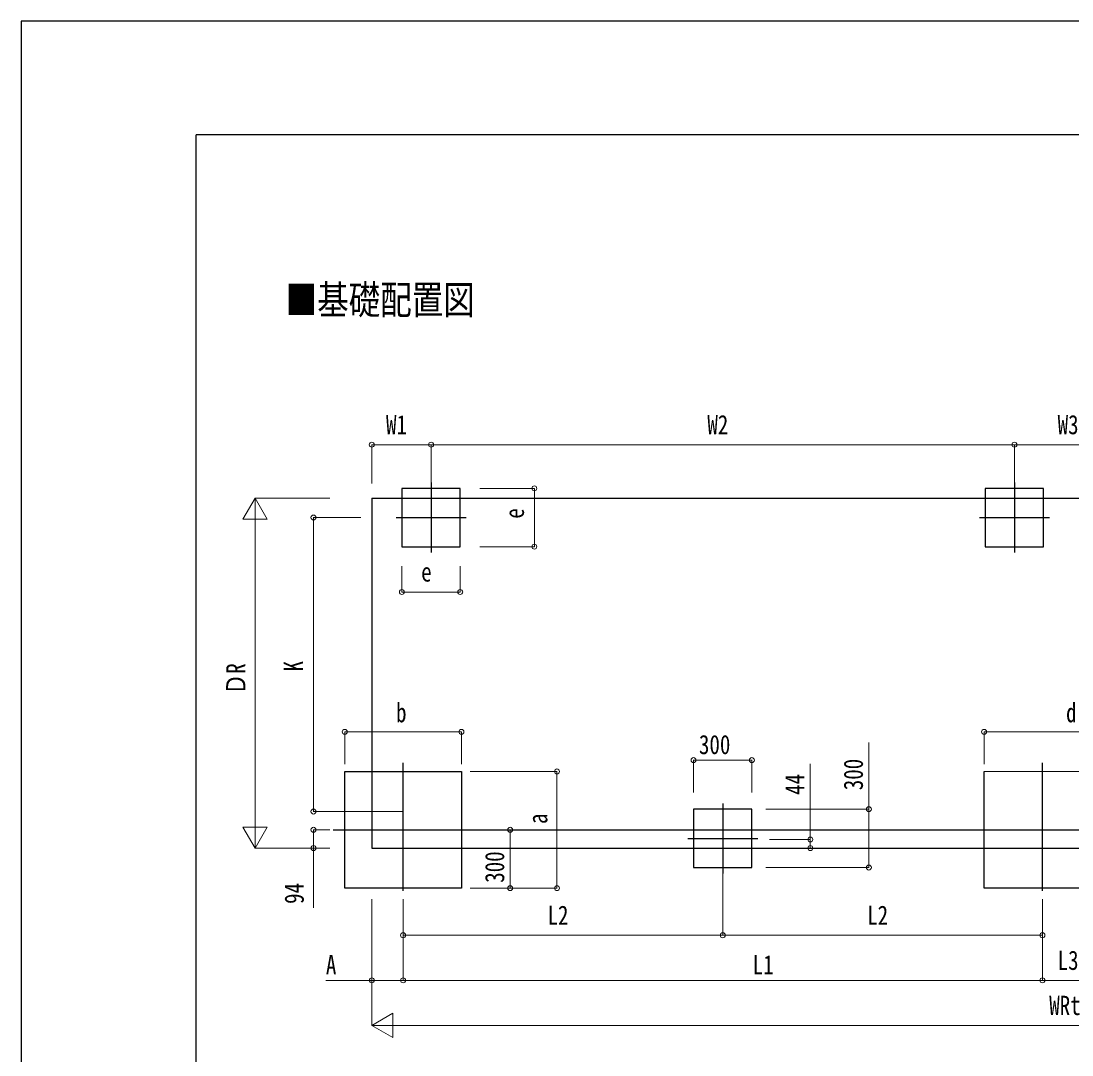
# Model space of a CAD drawing. Units: millimetres, scale not verified. Extents: x -12615 to 12615, y -8910 to 8910.
# Drawn here: x -12615 to -7210, y 3593 to 8910 of the extents above; entities that cross this region are included whole.
import ezdxf
from ezdxf.enums import TextEntityAlignment as Align

# ---------------------------------------------------------------- set-up
doc = ezdxf.new("R2010")
doc.units = ezdxf.units.MM
doc.header["$LTSCALE"] = 30
for name, color, linetype in [('0-2_USER1', 3, 'Continuous'), ('0-4_YKK_12', 2, 'Continuous'), ('0-6_YKK_A1', 4, 'Continuous'), ('0-8_YKK_ZWAK', 7, 'Continuous')]:
    doc.layers.add(name, color=color, linetype=linetype)
doc.layers.add('0-7_YKK_D', color=6, linetype='Continuous', lineweight=18)
doc.styles.add('ＭＳ ゴシック', font='')
doc.styles.get('ＭＳ ゴシック').set_extended_font_data('MS Gothic')

msp = doc.modelspace()

# ---------------------------------------------------------------- linework, layer by layer
at = {"layer": '0-4_YKK_12'}
for p, q in [((-10506.17, 6536.65), (-10506.17, 6176.65)), ((-7506.17, 6536.65), (-7506.17, 6176.65)), ((-10686.17, 6356.65), (-10326.17, 6356.65)), ((-7686.17, 6356.65), (-7326.17, 6356.65)), ((-10650.17, 4437.2), (-10650.17, 5094.83)), ((-7362.17, 4437.2), (-7362.17, 5094.83)), ((-9006.17, 4886.65), (-9006.17, 4526.65)), ((-11009.91, 4750.65), (-3338.67, 4750.65)), ((-9186.17, 4706.65), (-8826.17, 4706.65))]:
    msp.add_line(p, q, dxfattribs=at)
at = {"layer": '0-6_YKK_A1'}
for p, q in [((-10811.17, 6456.65), (-10811.17, 4656.65)), ((-10811.17, 6456.65), (-3598.17, 6456.65)), ((-10811.17, 4656.65), (-3598.17, 4656.65))]:
    msp.add_line(p, q, dxfattribs=at)
for points in [[(-10656.17, 6206.65), (-10356.17, 6206.65), (-10356.17, 6506.65), (-10656.17, 6506.65)], [(-7656.17, 6206.65), (-7356.17, 6206.65), (-7356.17, 6506.65), (-7656.17, 6506.65)], [(-10950.17, 5050.65), (-10350.17, 5050.65), (-10350.17, 4450.65), (-10950.17, 4450.65)], [(-7662.17, 5050.65), (-6747.17, 5051.65), (-6747.17, 4450.65), (-7662.17, 4450.65)], [(-9156.17, 4556.65), (-8856.17, 4556.65), (-8856.17, 4856.65), (-9156.17, 4856.65)]]:
    msp.add_lwpolyline(points, close=True, dxfattribs=at)
at = {"layer": '0-7_YKK_D'}
for p, q in [((-10811.17, 6532.34), (-10811.17, 6732.11)), ((-10506.17, 6731.11), (-10811.17, 6731.11)), ((-10506.17, 6537.65), (-10506.17, 6732.11)), ((-10506.17, 6537.65), (-10506.17, 6732.11)), ((-10506.17, 6731.11), (-7506.17, 6731.11)), ((-7506.17, 6537.65), (-7506.17, 6732.11)), ((-7506.17, 6537.65), (-7506.17, 6732.11)), ((-7506.17, 6731.11), (-6903.17, 6731.11)), ((-10256.17, 6506.65), (-9973.94, 6506.65)), ((-9974.94, 6506.65), (-9974.94, 6206.65)), ((-11411.17, 6456.65), (-11473.67, 6348.4)), ((-11026.26, 6456.65), (-11412.17, 6456.65)), ((-11411.17, 6456.65), (-11348.67, 6348.4)), ((-11411.17, 6456.65), (-11411.17, 6240.14)), ((-11473.67, 6348.4), (-11348.67, 6348.4)), ((-11411.17, 6331.65), (-11411.17, 4781.65)), ((-10868.17, 6356.65), (-11112.17, 6356.65)), ((-11111.17, 4844.65), (-11111.17, 6356.65)), ((-10256.17, 6206.65), (-9973.94, 6206.65)), ((-10656.17, 6106.65), (-10656.17, 5972.59)), ((-10356.17, 6106.65), (-10356.17, 5972.59)), ((-10356.17, 5973.59), (-10656.17, 5973.59)), ((-10950.17, 5088.07), (-10950.17, 5255.21)), ((-10950.17, 5254.21), (-10350.17, 5254.21)), ((-10350.17, 5088.07), (-10350.17, 5255.21)), ((-7662.17, 5088.07), (-7662.17, 5255.21)), ((-7662.17, 5254.21), (-6747.17, 5254.21)), ((-9156.17, 4941.77), (-9156.17, 5110.02)), ((-8856.17, 5109.02), (-9156.17, 5109.02)), ((-8856.17, 4941.77), (-8856.17, 5110.02)), ((-10304.39, 5050.65), (-9857.6, 5050.65)), ((-9858.6, 5050.65), (-9858.6, 4450.65)), ((-11411.17, 4656.65), (-11411.17, 4873.16)), ((-10651.17, 4844.65), (-11112.17, 4844.65)), ((-8784.33, 4856.65), (-8253.56, 4856.65)), ((-11411.17, 4656.65), (-11473.67, 4764.9)), ((-11348.67, 4764.9), (-11473.67, 4764.9)), ((-11411.17, 4656.65), (-11348.67, 4764.9)), ((-11026.26, 4750.65), (-11112.17, 4750.65)), ((-10265.31, 4750.65), (-10098.32, 4750.65)), ((-10099.32, 4750.65), (-10099.32, 4450.65)), ((-11026.26, 4656.65), (-11412.17, 4656.65)), ((-11026.26, 4656.65), (-11112.17, 4656.65)), ((-8765.07, 4700.65), (-8554.81, 4700.65)), ((-8754.33, 4656.65), (-8554.81, 4656.65)), ((-8784.33, 4556.65), (-8253.56, 4556.65)), ((-9006.17, 4525.65), (-9006.17, 4207.29)), ((-9006.17, 4525.65), (-9006.17, 4207.29)), ((-10304.39, 4450.65), (-9857.6, 4450.65)), ((-10303.39, 4450.65), (-10098.32, 4450.65)), ((-10811.17, 4393.54), (-10811.17, 3975.4)), ((-10811.17, 4393.54), (-10811.17, 3743.51)), ((-10650.17, 4393.54), (-10650.17, 3975.4)), ((-10650.17, 4393.54), (-10650.17, 3975.4)), ((-10650.17, 4392.54), (-10650.17, 4207.29)), ((-7362.17, 4393.54), (-7362.17, 3975.4)), ((-7362.17, 4393.54), (-7362.17, 3975.4)), ((-7362.17, 4392.54), (-7362.17, 4207.29)), ((-10650.17, 4208.29), (-9006.17, 4208.29)), ((-7362.17, 4208.29), (-9006.17, 4208.29)), ((-10650.17, 3976.4), (-7362.17, 3976.4)), ((-7047.17, 3976.4), (-7362.17, 3976.4)), ((-10811.17, 3744.51), (-10702.91, 3807.01)), ((-10702.91, 3682.01), (-10702.91, 3807.01)), ((-10811.17, 3744.51), (-10702.91, 3682.01)), ((-10811.17, 3744.51), (-10594.66, 3744.51)), ((-10686.17, 3744.51), (-3723.17, 3744.51))]:
    msp.add_line(p, q, dxfattribs=at)
for points in [[(-8254.56, 4556.65), (-8254.56, 4856.65), (-8254.56, 5200.01)], [(-8555.81, 4656.65), (-8555.81, 4700.65), (-8555.81, 5089.45)], [(-11111.17, 4750.65), (-11111.17, 4656.65), (-11111.17, 4349.45)], [(-10650.17, 3976.4), (-10811.17, 3976.4), (-11048.13, 3976.4)]]:
    msp.add_lwpolyline(points, dxfattribs=at)
for centre in [(-10811.17, 6731.11), (-10506.17, 6731.11), (-10506.17, 6731.11), (-7506.17, 6731.11), (-7506.17, 6731.11), (-9974.94, 6506.65), (-11111.17, 6356.65), (-9974.94, 6206.65), (-10656.17, 5973.59), (-10356.17, 5973.59), (-10950.17, 5254.21), (-10350.17, 5254.21), (-7662.17, 5254.21), (-9156.17, 5109.02), (-8856.17, 5109.02), (-9858.6, 5050.65), (-8254.56, 4856.65), (-11111.17, 4844.65), (-11111.17, 4750.65), (-10099.32, 4750.65), (-8555.81, 4700.65), (-11111.17, 4656.65), (-8555.81, 4656.65), (-8254.56, 4556.65), (-10099.32, 4450.65), (-9858.6, 4450.65), (-10650.17, 4208.29), (-9006.17, 4208.29), (-9006.17, 4208.29), (-7362.17, 4208.29), (-10811.17, 3976.4), (-10650.17, 3976.4), (-10650.17, 3976.4), (-7362.17, 3976.4), (-7362.17, 3976.4)]:
    msp.add_circle(centre, 12.75, dxfattribs=at)
at = {"layer": '0-8_YKK_ZWAK'}
for p in [(11685.06, 8325), (-11714.94, -7575)]:
    msp.add_line(p, (-11714.94, 8325), dxfattribs=at)
msp.add_lwpolyline([(-12615, -8910), (12615, -8910), (12615, 8910), (-12615, 8910)], close=True, dxfattribs=at)

# ---------------------------------------------------------------- texts
at = {"layer": '0-2_USER1', "style": 'ＭＳ ゴシック', "width": 0.8}
msp.add_text('■基礎配置図', height=148.5, dxfattribs=at).set_placement((-11253.92, 7357.5), align=Align.BOTTOM_LEFT)
at = {"layer": '0-7_YKK_D', "style": 'ＭＳ ゴシック', "width": 0.8}
for s, p in [('W1', (-10737.87, 6755.11)), ('W2', (-9085.37, 6755.11)), ('W3', (-7283.87, 6755.11)), ('e', (-10557.17, 5997.59)), ('b', (-10686.17, 5274.21)), ('d', (-7240.67, 5274.21)), ('300', (-9128.57, 5109.98)), ('L2', (-9907.37, 4232.29)), ('L2', (-8263.37, 4232.29)), ('L3', (-7283.87, 4000.4)), ('A', (-11047.17, 3977.36)), ('L1', (-8852.12, 3977.36)), ('WRt', (-7327.07, 3768.51))]:
    msp.add_text(s, height=98.97, dxfattribs=at).set_placement(p, align=Align.BOTTOM_LEFT)
for s, p in [('e', (-9998.94, 6350.65)), ('ＤR', (-11431.17, 5445.05)), ('K', (-11135.17, 5564.65)), ('300', (-8255.52, 4954.25)), ('44', (-8556.77, 4930.09)), ('a', (-9878.6, 4780.46)), ('300', (-10100.28, 4478.25)), ('94', (-11131.17, 4369.45))]:
    msp.add_text(s, height=98.97, rotation=90, dxfattribs=at).set_placement(p, align=Align.BOTTOM_LEFT)

doc.saveas('drawing.dxf')
